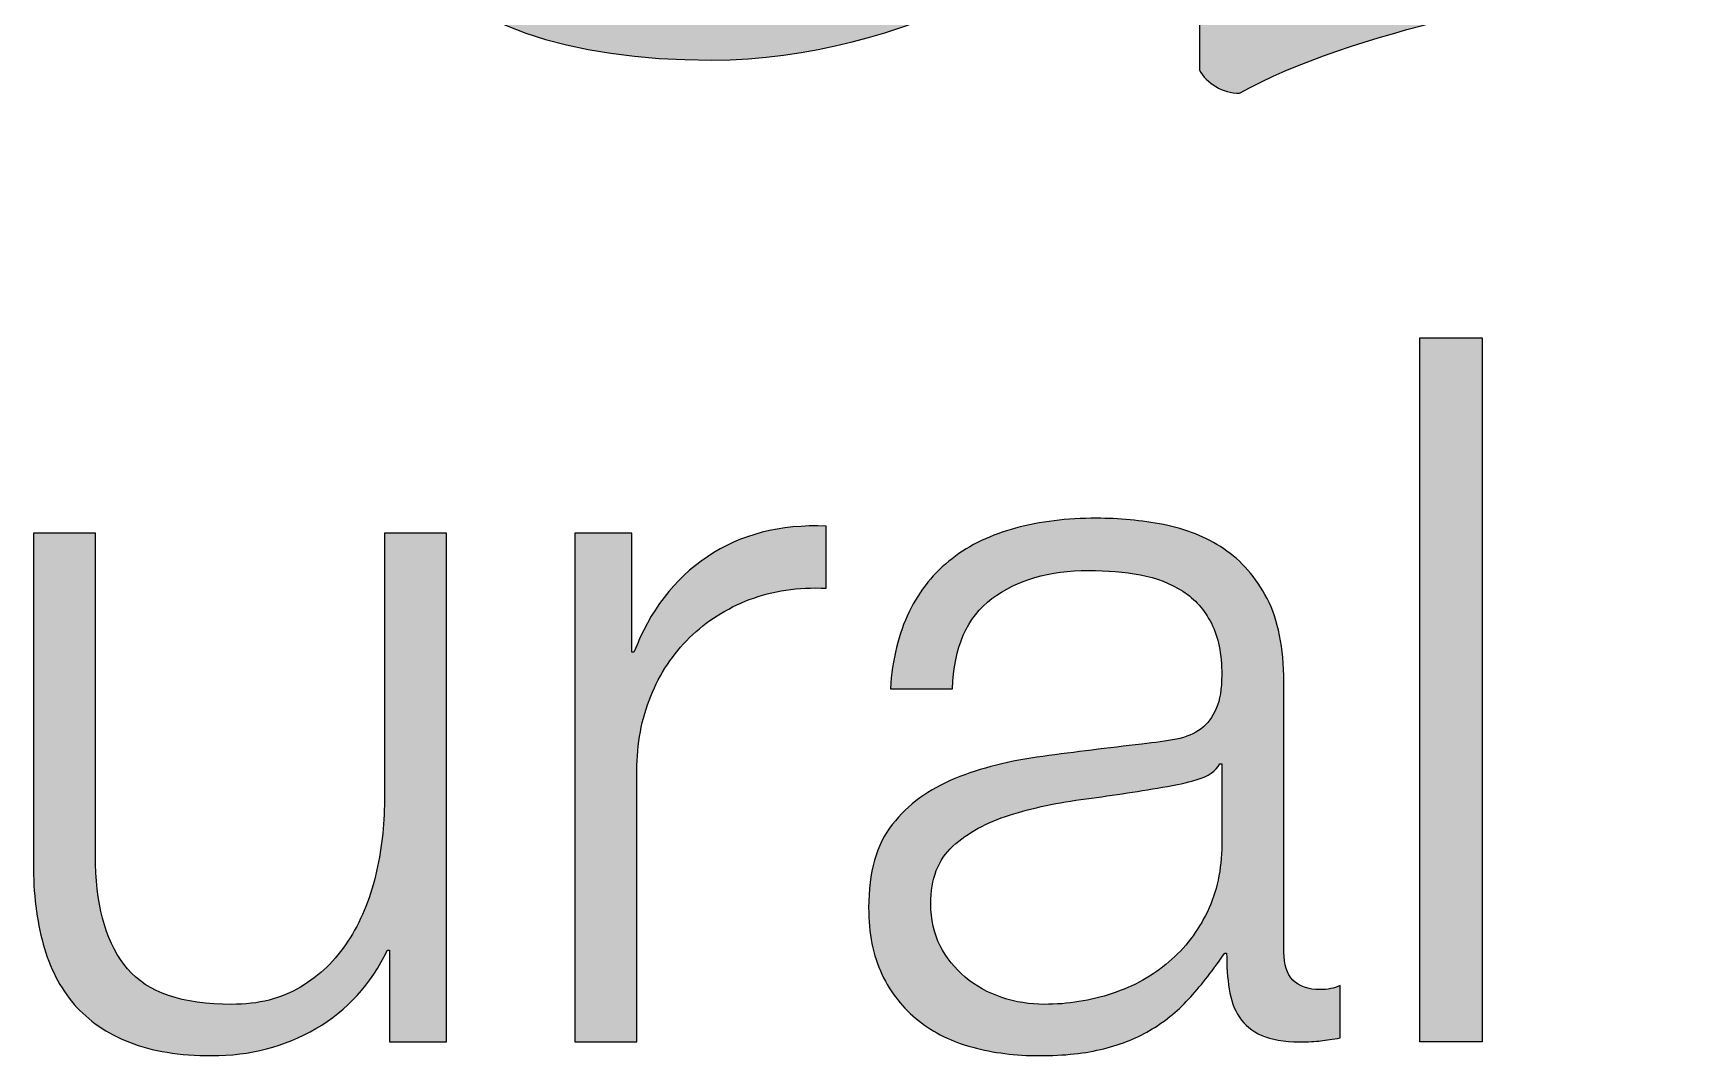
# Paper-space layout 'A3mask' of a CAD drawing. Extents: x 0 to 394, y 0 to 277.
# Drawn here: x 326.329 to 330.979, y 39.345 to 42.196 of the extents above; entities that cross this region are included whole.
import ezdxf
from ezdxf.enums import TextEntityAlignment as Align

# ---------------------------------------------------------------- set-up
doc = ezdxf.new("R2010")
doc.units = 0
doc.layers.get('0').update_dxf_attribs({"linetype": 'CONTINUOUS'})
doc.layers.get('Defpoints').update_dxf_attribs({"linetype": 'CONTINUOUS'})
doc.layers.add('JPP_Mask', color=7, linetype='CONTINUOUS')
doc.styles.add('JPP', font='arial.ttf')

# ---------------------------------------------------------------- blocks, each defined once
blk = doc.blocks.new('A3mask')
at = {"true_color": 0x0081c6}
h = blk.add_hatch(color=142, dxfattribs=at)
edge = h.paths.add_edge_path()
edge.add_spline(control_points=[(327.7867, 43.6116), (327.7867, 43.6116), (327.7867, 43.9979), (327.7867, 44.3843)], knot_values=[27.5, 27.5, 27.5, 27.5, 28, 28, 28, 28], degree=3, periodic=0)
edge.add_spline(control_points=[(327.7867, 44.3843), (327.7867, 44.7707), (327.7867, 45.1571), (327.7867, 45.1571), (327.7867, 45.6107), (327.796, 45.8049), (327.8144, 45.9623)], knot_values=[26, 26, 26, 26, 26.5, 26.5, 26.5, 27.5, 27.5, 27.5, 27.5], degree=3, periodic=0)
edge.add_spline(control_points=[(327.8144, 45.9623), (327.8052, 45.9991), (327.7774, 46.0178), (327.7219, 46.0272)], knot_values=[25, 25, 25, 25, 26, 26, 26, 26], degree=3, periodic=0)
edge.add_spline(control_points=[(327.7219, 46.0272), (327.5182, 45.9529), (327.1574, 45.8697), (326.7315, 45.8603)], knot_values=[24, 24, 24, 24, 25, 25, 25, 25], degree=3, periodic=0)
edge.add_spline(control_points=[(326.7315, 45.8603), (326.6668, 45.8327), (326.6575, 45.7029), (326.7131, 45.6568)], knot_values=[23, 23, 23, 23, 24, 24, 24, 24], degree=3, periodic=0)
edge.add_spline(control_points=[(326.7131, 45.6568), (326.7131, 45.6568), (326.8241, 45.6107), (326.8241, 45.6107), (327.1018, 45.4902), (327.1018, 45.407), (327.1018, 44.8239)], knot_values=[21, 21, 21, 21, 22, 22, 22, 23, 23, 23, 23], degree=3, periodic=0)
edge.add_spline(control_points=[(327.1018, 44.8239), (327.1018, 44.8239), (327.1018, 43.2784), (327.1018, 43.2784), (327.1018, 42.5289), (327.4073, 42.1217), (328.2215, 42.1217)], knot_values=[19, 19, 19, 19, 20, 20, 20, 21, 21, 21, 21], degree=3, periodic=0)
edge.add_spline(control_points=[(328.2215, 42.1217), (328.7678, 42.1217), (329.2208, 42.4273), (329.4987, 42.603)], knot_values=[18, 18, 18, 18, 19, 19, 19, 19], degree=3, periodic=0)
edge.add_spline(control_points=[(329.4987, 42.603), (329.5543, 42.603), (329.5818, 42.5566), (329.5818, 42.4735)], knot_values=[17, 17, 17, 17, 18, 18, 18, 18], degree=3, periodic=0)
edge.add_spline(control_points=[(329.5818, 42.4735), (329.5818, 42.4735), (329.5818, 42.0939), (329.5818, 42.0939), (329.6006, 42.0572), (329.6468, 42.029), (329.6931, 42.029)], knot_values=[15, 15, 15, 15, 16, 16, 16, 17, 17, 17, 17], degree=3, periodic=0)
edge.add_spline(control_points=[(329.6931, 42.029), (330.0076, 42.2052), (330.5444, 42.2975), (330.9053, 42.3715)], knot_values=[14, 14, 14, 14, 15, 15, 15, 15], degree=3, periodic=0)
edge.add_spline(control_points=[(330.9053, 42.3715), (330.9793, 42.4085), (330.97, 42.5936), (330.9147, 42.64)], knot_values=[13, 13, 13, 13, 14, 14, 14, 14], degree=3, periodic=0)
edge.add_spline(control_points=[(330.9147, 42.64), (330.785, 42.6123), (330.6647, 42.5936), (330.5536, 42.5936)], knot_values=[12, 12, 12, 12, 13, 13, 13, 13], degree=3, periodic=0)
edge.add_spline(control_points=[(330.5536, 42.5936), (330.2945, 42.5936), (330.2669, 42.8712), (330.2669, 43.6024)], knot_values=[11, 11, 11, 11, 12, 12, 12, 12], degree=3, periodic=0)
edge.add_spline(control_points=[(330.2669, 43.6024), (330.2669, 43.6024), (330.2669, 45.1571), (330.2669, 45.1571), (330.2669, 45.4996), (330.2761, 45.7861), (330.2945, 45.9623)], knot_values=[9, 9, 9, 9, 10, 10, 10, 11, 11, 11, 11], degree=3, periodic=0)
edge.add_spline(control_points=[(330.2945, 45.9623), (330.2852, 45.9991), (330.2574, 46.0178), (330.2111, 46.0272)], knot_values=[8, 8, 8, 8, 9, 9, 9, 9], degree=3, periodic=0)
edge.add_spline(control_points=[(330.2111, 46.0272), (330.0076, 45.9346), (329.4987, 45.8697), (329.1283, 45.8603)], knot_values=[7, 7, 7, 7, 8, 8, 8, 8], degree=3, periodic=0)
edge.add_spline(control_points=[(329.1283, 45.8603), (329.0544, 45.8236), (329.0544, 45.6938), (329.1193, 45.6568)], knot_values=[6, 6, 6, 6, 7, 7, 7, 7], degree=3, periodic=0)
edge.add_spline(control_points=[(329.1193, 45.6568), (329.1193, 45.6568), (329.2395, 45.6107), (329.2395, 45.6107), (329.5172, 45.4996), (329.5818, 45.4811), (329.5818, 44.8794)], knot_values=[4, 4, 4, 4, 5, 5, 5, 6, 6, 6, 6], degree=3, periodic=0)
edge.add_spline(control_points=[(329.5818, 44.8794), (329.5818, 44.8794), (329.5818, 43.3618), (329.5818, 43.3618), (329.5818, 43.0748), (329.5172, 42.9361), (329.3969, 42.8251)], knot_values=[2, 2, 2, 2, 3, 3, 3, 4, 4, 4, 4], degree=3, periodic=0)
edge.add_spline(control_points=[(329.3969, 42.8251), (329.1934, 42.6491), (328.8973, 42.5475), (328.6474, 42.5475)], knot_values=[1, 1, 1, 1, 2, 2, 2, 2], degree=3, periodic=0)
edge.add_spline(control_points=[(328.6474, 42.5475), (327.944, 42.5475), (327.7867, 42.9734), (327.7867, 43.6116)], knot_values=[0, 0, 0, 0, 1, 1, 1, 1], degree=3, periodic=0)
at = {"true_color": 0x004a91}
blk.add_hatch(color=154, dxfattribs=at).paths.add_polyline_path([(330.3697, 41.3471), (330.1964, 41.3471), (330.1964, 39.3832), (330.3697, 39.3832)])
h = blk.add_hatch(color=154, dxfattribs=at)
edge = h.paths.add_edge_path()
edge.add_spline(control_points=[(329.8169, 39.6334), (329.8169, 39.6334), (329.8169, 40.3871), (329.8169, 40.3871), (329.8169, 40.4824), (329.8012, 40.5599), (329.7701, 40.6196)], knot_values=[6, 6, 6, 6, 7, 7, 7, 8, 8, 8, 8], degree=3, periodic=0)
edge.add_spline(control_points=[(329.7701, 40.6196), (329.7388, 40.6791), (329.6986, 40.7254), (329.6491, 40.7584)], knot_values=[5, 5, 5, 5, 6, 6, 6, 6], degree=3, periodic=0)
edge.add_spline(control_points=[(329.6491, 40.7584), (329.5996, 40.7914), (329.5436, 40.8139), (329.4813, 40.8258), (329.419, 40.8377), (329.3566, 40.8437), (329.2943, 40.8437)], knot_values=[3, 3, 3, 3, 4, 4, 4, 5, 5, 5, 5], degree=3, periodic=0)
edge.add_spline(control_points=[(329.2943, 40.8437), (329.2117, 40.8437), (329.1365, 40.8345), (329.0687, 40.8161)], knot_values=[2, 2, 2, 2, 3, 3, 3, 3], degree=3, periodic=0)
edge.add_spline(control_points=[(329.0687, 40.8161), (329.0008, 40.7979), (328.9417, 40.7695), (328.8914, 40.7309)], knot_values=[1, 1, 1, 1, 2, 2, 2, 2], degree=3, periodic=0)
edge.add_spline(control_points=[(328.8914, 40.7309), (328.8409, 40.6924), (328.801, 40.643), (328.7717, 40.5825)], knot_values=[0, 0, 0, 0, 1, 1, 1, 1], degree=3, periodic=0)
edge.add_spline(control_points=[(328.7717, 40.5825), (328.7423, 40.5218), (328.7249, 40.4504), (328.7194, 40.3679)], knot_values=[41, 41, 41, 41, 42, 42, 42, 42], degree=3, periodic=0)
edge.add_spline(control_points=[(328.7194, 40.3679), (328.7194, 40.3679), (328.8927, 40.3679), (328.8927, 40.3679), (328.8964, 40.4834), (328.933, 40.5673), (329.0027, 40.6196)], knot_values=[39, 39, 39, 39, 40, 40, 40, 41, 41, 41, 41], degree=3, periodic=0)
edge.add_spline(control_points=[(329.0027, 40.6196), (329.0724, 40.6717), (329.1623, 40.698), (329.2722, 40.698)], knot_values=[38, 38, 38, 38, 39, 39, 39, 39], degree=3, periodic=0)
edge.add_spline(control_points=[(329.2722, 40.698), (329.3235, 40.698), (329.3717, 40.6938), (329.4166, 40.6856)], knot_values=[37, 37, 37, 37, 38, 38, 38, 38], degree=3, periodic=0)
edge.add_spline(control_points=[(329.4166, 40.6856), (329.4616, 40.6772), (329.501, 40.6622), (329.535, 40.6401), (329.5689, 40.6181), (329.5955, 40.5883), (329.6147, 40.5507), (329.6339, 40.5131), (329.6436, 40.465), (329.6436, 40.4063)], knot_values=[34, 34, 34, 34, 35, 35, 35, 36, 36, 36, 37, 37, 37, 37], degree=3, periodic=0)
edge.add_spline(control_points=[(329.6436, 40.4063), (329.6436, 40.3679), (329.6386, 40.3366), (329.6284, 40.3129)], knot_values=[33, 33, 33, 33, 34, 34, 34, 34], degree=3, periodic=0)
edge.add_spline(control_points=[(329.6284, 40.3129), (329.6183, 40.289), (329.6041, 40.2703), (329.5858, 40.2564)], knot_values=[32, 32, 32, 32, 33, 33, 33, 33], degree=3, periodic=0)
edge.add_spline(control_points=[(329.5858, 40.2564), (329.5675, 40.2427), (329.5445, 40.233), (329.5171, 40.2275)], knot_values=[31, 31, 31, 31, 32, 32, 32, 32], degree=3, periodic=0)
edge.add_spline(control_points=[(329.5171, 40.2275), (329.4895, 40.2222), (329.4574, 40.2175), (329.4208, 40.2138)], knot_values=[30, 30, 30, 30, 31, 31, 31, 31], degree=3, periodic=0)
edge.add_spline(control_points=[(329.4208, 40.2138), (329.3272, 40.2028), (329.2351, 40.1914), (329.1444, 40.1794)], knot_values=[29, 29, 29, 29, 30, 30, 30, 30], degree=3, periodic=0)
edge.add_spline(control_points=[(329.1444, 40.1794), (329.0536, 40.1675), (328.9719, 40.1468), (328.8996, 40.1175)], knot_values=[28, 28, 28, 28, 29, 29, 29, 29], degree=3, periodic=0)
edge.add_spline(control_points=[(328.8996, 40.1175), (328.827, 40.0881), (328.7689, 40.0455), (328.7249, 39.9897)], knot_values=[27, 27, 27, 27, 28, 28, 28, 28], degree=3, periodic=0)
edge.add_spline(control_points=[(328.7249, 39.9897), (328.681, 39.9337), (328.6589, 39.8563), (328.6589, 39.7572)], knot_values=[26, 26, 26, 26, 27, 27, 27, 27], degree=3, periodic=0)
edge.add_spline(control_points=[(328.6589, 39.7572), (328.6589, 39.6857), (328.6713, 39.6239), (328.696, 39.5716), (328.7207, 39.5192), (328.7547, 39.4763), (328.7978, 39.4424)], knot_values=[24, 24, 24, 24, 25, 25, 25, 26, 26, 26, 26], degree=3, periodic=0)
edge.add_spline(control_points=[(328.7978, 39.4424), (328.8409, 39.4083), (328.8914, 39.3835), (328.949, 39.368)], knot_values=[23, 23, 23, 23, 24, 24, 24, 24], degree=3, periodic=0)
edge.add_spline(control_points=[(328.949, 39.368), (329.0068, 39.3525), (329.0687, 39.3446), (329.1347, 39.3446)], knot_values=[22, 22, 22, 22, 23, 23, 23, 23], degree=3, periodic=0)
edge.add_spline(control_points=[(329.1347, 39.3446), (329.2044, 39.3446), (329.2644, 39.3511), (329.3149, 39.364)], knot_values=[21, 21, 21, 21, 22, 22, 22, 22], degree=3, periodic=0)
edge.add_spline(control_points=[(329.3149, 39.364), (329.3653, 39.3767), (329.4103, 39.3951), (329.4497, 39.419)], knot_values=[20, 20, 20, 20, 21, 21, 21, 21], degree=3, periodic=0)
edge.add_spline(control_points=[(329.4497, 39.419), (329.489, 39.4427), (329.5248, 39.4726), (329.557, 39.5084)], knot_values=[19, 19, 19, 19, 20, 20, 20, 20], degree=3, periodic=0)
edge.add_spline(control_points=[(329.557, 39.5084), (329.5889, 39.5441), (329.6207, 39.5849), (329.6518, 39.6307)], knot_values=[18, 18, 18, 18, 19, 19, 19, 19], degree=3, periodic=0)
edge.add_spline(control_points=[(329.6518, 39.6307), (329.6518, 39.6307), (329.6573, 39.6307), (329.6573, 39.6307)], knot_values=[17.00001, 17.00001, 17.00001, 17.00001, 18, 18, 18, 18], degree=3, periodic=0)
edge.add_spline(control_points=[(329.6573, 39.6307), (329.6573, 39.5939), (329.6596, 39.5605), (329.6641, 39.5303)], knot_values=[16, 16, 16, 16, 17, 17, 17, 17], degree=3, periodic=0)
edge.add_spline(control_points=[(329.6641, 39.5303), (329.6688, 39.5), (329.6783, 39.474), (329.6931, 39.4519)], knot_values=[15, 15, 15, 15, 16, 16, 16, 16], degree=3, periodic=0)
edge.add_spline(control_points=[(329.6931, 39.4519), (329.7078, 39.43), (329.7283, 39.413), (329.7551, 39.4011)], knot_values=[14, 14, 14, 14, 15, 15, 15, 15], degree=3, periodic=0)
edge.add_spline(control_points=[(329.7551, 39.4011), (329.7815, 39.3891), (329.8169, 39.3832), (329.8608, 39.3832)], knot_values=[13, 13, 13, 13, 14, 14, 14, 14], degree=3, periodic=0)
edge.add_spline(control_points=[(329.8608, 39.3832), (329.8847, 39.3832), (329.9045, 39.384), (329.92, 39.3859), (329.9355, 39.3877), (329.9534, 39.3904), (329.9736, 39.3942)], knot_values=[11, 11, 11, 11, 12, 12, 12, 13, 13, 13, 13], degree=3, periodic=0)
edge.add_spline(control_points=[(329.9736, 39.3942), (329.9736, 39.3942), (329.9736, 39.54), (329.9736, 39.54), (329.9571, 39.5326), (329.9387, 39.5289), (329.9187, 39.5289)], knot_values=[9, 9, 9, 9, 10, 10, 10, 11, 11, 11, 11], degree=3, periodic=0)
edge.add_spline(control_points=[(329.9187, 39.5289), (329.8508, 39.5289), (329.8169, 39.5637), (329.8169, 39.6334)], knot_values=[8, 8, 8, 8, 9, 9, 9, 9], degree=3, periodic=0)
edge = h.paths.add_edge_path(flags=16)
edge.add_spline(control_points=[(329.6381, 40.1588), (329.6381, 40.1588), (329.6436, 40.1588), (329.6436, 40.1588), (329.6436, 40.1588), (329.6436, 39.9332), (329.6436, 39.9332), (329.6436, 39.8635), (329.6302, 39.8012), (329.6036, 39.7462), (329.5771, 39.6912), (329.5413, 39.6444), (329.4963, 39.606)], knot_values=[12, 12, 12, 12, 12.99998, 12.99998, 12.99998, 13.99998, 13.99998, 13.99998, 14.99998, 14.99998, 14.99998, 15.99998, 15.99998, 15.99998, 15.99998], degree=3, periodic=0)
edge.add_spline(control_points=[(329.4963, 39.606), (329.4514, 39.5674), (329.3987, 39.5381), (329.3383, 39.5179), (329.2778, 39.4977), (329.2144, 39.4877), (329.1484, 39.4877)], knot_values=[10, 10, 10, 10, 11, 11, 11, 12, 12, 12, 12], degree=3, periodic=0)
edge.add_spline(control_points=[(329.1484, 39.4877), (329.1081, 39.4877), (329.0687, 39.494), (329.0302, 39.5069)], knot_values=[9, 9, 9, 9, 10, 10, 10, 10], degree=3, periodic=0)
edge.add_spline(control_points=[(329.0302, 39.5069), (328.9916, 39.5197), (328.9577, 39.5386), (328.9285, 39.5634)], knot_values=[8, 8, 8, 8, 9, 9, 9, 9], degree=3, periodic=0)
edge.add_spline(control_points=[(328.9285, 39.5634), (328.8991, 39.5881), (328.8757, 39.6173), (328.8583, 39.6513), (328.8409, 39.6852), (328.8322, 39.7243), (328.8322, 39.7683)], knot_values=[6, 6, 6, 6, 7, 7, 7, 8, 8, 8, 8], degree=3, periodic=0)
edge.add_spline(control_points=[(328.8322, 39.7683), (328.8322, 39.8379), (328.8528, 39.8916), (328.894, 39.9292)], knot_values=[5, 5, 5, 5, 6, 6, 6, 6], degree=3, periodic=0)
edge.add_spline(control_points=[(328.894, 39.9292), (328.9353, 39.9666), (328.988, 39.9955), (329.0521, 40.0158), (329.1163, 40.036), (329.1873, 40.051), (329.2654, 40.0612)], knot_values=[3, 3, 3, 3, 4, 4, 4, 5, 5, 5, 5], degree=3, periodic=0)
edge.add_spline(control_points=[(329.2654, 40.0612), (329.3433, 40.0712), (329.419, 40.0828), (329.4923, 40.0955)], knot_values=[2, 2, 2, 2, 3, 3, 3, 3], degree=3, periodic=0)
edge.add_spline(control_points=[(329.4923, 40.0955), (329.5161, 40.0992), (329.5436, 40.1057), (329.5747, 40.1149)], knot_values=[1, 1, 1, 1, 2, 2, 2, 2], degree=3, periodic=0)
edge.add_spline(control_points=[(329.5747, 40.1149), (329.606, 40.1239), (329.627, 40.1386), (329.6381, 40.1588)], knot_values=[0, 0, 0, 0, 1, 1, 1, 1], degree=3, periodic=0)
h = blk.add_hatch(color=154, dxfattribs=at)
edge = h.paths.add_edge_path()
edge.add_spline(control_points=[(326.5026, 39.8782), (326.5026, 39.8782), (326.5026, 40.8024), (326.5026, 40.8024), (326.5026, 40.8024), (326.4592, 40.8024), (326.4159, 40.8024)], knot_values=[9.5, 9.5, 9.5, 9.5, 10.5, 10.5, 10.5, 11, 11, 11, 11], degree=3, periodic=0)
edge.add_spline(control_points=[(326.4159, 40.8024), (326.3726, 40.8024), (326.3293, 40.8024), (326.3293, 40.8024), (326.3293, 40.8024), (326.3293, 40.5721), (326.3293, 40.3417)], knot_values=[8.5, 8.5, 8.5, 8.5, 9, 9, 9, 9.5, 9.5, 9.5, 9.5], degree=3, periodic=0)
edge.add_spline(control_points=[(326.3293, 40.3417), (326.3293, 40.1114), (326.3293, 39.8811), (326.3293, 39.8811), (326.3293, 39.7967), (326.3384, 39.7215), (326.3568, 39.6554), (326.3751, 39.5894), (326.404, 39.5334), (326.4434, 39.4877)], knot_values=[6, 6, 6, 6, 6.5, 6.5, 6.5, 7.5, 7.5, 7.5, 8.5, 8.5, 8.5, 8.5], degree=3, periodic=0)
edge.add_spline(control_points=[(326.4434, 39.4877), (326.4828, 39.4419), (326.5342, 39.4066), (326.5975, 39.3819)], knot_values=[5, 5, 5, 5, 6, 6, 6, 6], degree=3, periodic=0)
edge.add_spline(control_points=[(326.5975, 39.3819), (326.6607, 39.357), (326.7373, 39.3446), (326.8271, 39.3446)], knot_values=[4, 4, 4, 4, 5, 5, 5, 5], degree=3, periodic=0)
edge.add_spline(control_points=[(326.8271, 39.3446), (326.9335, 39.3446), (327.0302, 39.3698), (327.1173, 39.4203)], knot_values=[3, 3, 3, 3, 4, 4, 4, 4], degree=3, periodic=0)
edge.add_spline(control_points=[(327.1173, 39.4203), (327.2044, 39.4708), (327.2709, 39.5436), (327.3167, 39.6389)], knot_values=[2, 2, 2, 2, 3, 3, 3, 3], degree=3, periodic=0)
edge.add_spline(control_points=[(327.3167, 39.6389), (327.3167, 39.6389), (327.3222, 39.6389), (327.3222, 39.6389)], knot_values=[1.00001, 1.00001, 1.00001, 1.00001, 2, 2, 2, 2], degree=3, periodic=0)
edge.add_spline(control_points=[(327.3222, 39.6389), (327.3222, 39.6389), (327.3222, 39.575), (327.3222, 39.5111)], knot_values=[0.5, 0.5, 0.5, 0.5, 1, 1, 1, 1], degree=3, periodic=0)
edge.add_spline(control_points=[(327.3222, 39.5111), (327.3222, 39.4471), (327.3222, 39.3832), (327.3222, 39.3832), (327.3222, 39.3832), (327.3322, 39.3832), (327.3472, 39.3832)], knot_values=[20.749965, 20.749965, 20.749965, 20.749965, 21.249965, 21.249965, 21.249965, 21.5, 21.5, 21.5, 21.5], degree=3, periodic=0)
edge.add_spline(control_points=[(327.3472, 39.3832), (327.3621, 39.3832), (327.382, 39.3832), (327.402, 39.3832)], knot_values=[20.49997, 20.49997, 20.49997, 20.49997, 20.749965, 20.749965, 20.749965, 20.749965], degree=3, periodic=0)
edge.add_spline(control_points=[(327.402, 39.3832), (327.412, 39.3832), (327.4219, 39.3832), (327.4313, 39.3832)], knot_values=[20.374972, 20.374972, 20.374972, 20.374972, 20.49997, 20.49997, 20.49997, 20.49997], degree=3, periodic=0)
edge.add_spline(control_points=[(327.4313, 39.3832), (327.4406, 39.3832), (327.4493, 39.3832), (327.4568, 39.3832)], knot_values=[20.249975, 20.249975, 20.249975, 20.249975, 20.374972, 20.374972, 20.374972, 20.374972], degree=3, periodic=0)
edge.add_spline(control_points=[(327.4568, 39.3832), (327.4606, 39.3832), (327.464, 39.3832), (327.467, 39.3832)], knot_values=[20.187476, 20.187476, 20.187476, 20.187476, 20.249975, 20.249975, 20.249975, 20.249975], degree=3, periodic=0)
edge.add_spline(control_points=[(327.467, 39.3832), (327.4701, 39.3832), (327.4727, 39.3832), (327.4749, 39.3832)], knot_values=[20.124977, 20.124977, 20.124977, 20.124977, 20.187476, 20.187476, 20.187476, 20.187476], degree=3, periodic=0)
edge.add_spline(control_points=[(327.4778, 39.3832), (327.4786, 39.3832), (327.4794, 39.3832), (327.4799, 39.3832)], knot_values=[20.062479, 20.062479, 20.062479, 20.062479, 20.093728, 20.093728, 20.093728, 20.093728], degree=3, periodic=0)
edge.add_spline(control_points=[(327.4817, 39.3832), (327.4817, 39.3832), (327.4817, 39.3832), (327.4817, 39.3832), (327.4817, 39.3832), (327.4817, 39.3832), (327.4817, 39.3832)], knot_values=[19.99998, 19.99998, 19.99998, 19.99998, 20.001425, 20.001425, 20.001425, 20.001445, 20.001445, 20.001445, 20.001445], degree=3, periodic=0)
edge.add_spline(control_points=[(327.4817, 39.3832), (327.4817, 39.3832), (327.4817, 39.738), (327.4817, 40.0928)], knot_values=[19.49999, 19.49999, 19.49999, 19.49999, 19.99998, 19.99998, 19.99998, 19.99998], degree=3, periodic=0)
edge.add_spline(control_points=[(327.4817, 40.0928), (327.4817, 40.4476), (327.4817, 40.8024), (327.4817, 40.8024), (327.4817, 40.8024), (327.4817, 40.8024), (327.4817, 40.8024)], knot_values=[18.999023, 18.999023, 18.999023, 18.999023, 19.499013, 19.499013, 19.499013, 19.49999, 19.49999, 19.49999, 19.49999], degree=3, periodic=0)
edge.add_spline(control_points=[(327.4798, 40.8024), (327.4792, 40.8024), (327.4784, 40.8024), (327.4775, 40.8024)], knot_values=[18.906252, 18.906252, 18.906252, 18.906252, 18.937501, 18.937501, 18.937501, 18.937501], degree=3, periodic=0)
edge.add_spline(control_points=[(327.4743, 40.8024), (327.4719, 40.8024), (327.469, 40.8024), (327.4657, 40.8024)], knot_values=[18.812504, 18.812504, 18.812504, 18.812504, 18.875002, 18.875002, 18.875002, 18.875002], degree=3, periodic=0)
edge.add_spline(control_points=[(327.4657, 40.8024), (327.4624, 40.8024), (327.4587, 40.8024), (327.4547, 40.8024)], knot_values=[18.750005, 18.750005, 18.750005, 18.750005, 18.812504, 18.812504, 18.812504, 18.812504], degree=3, periodic=0)
edge.add_spline(control_points=[(327.4547, 40.8024), (327.4465, 40.8024), (327.4371, 40.8024), (327.4269, 40.8024)], knot_values=[18.625007, 18.625007, 18.625007, 18.625007, 18.750005, 18.750005, 18.750005, 18.750005], degree=3, periodic=0)
edge.add_spline(control_points=[(327.4269, 40.8024), (327.4168, 40.8024), (327.4059, 40.8024), (327.3951, 40.8024)], knot_values=[18.50001, 18.50001, 18.50001, 18.50001, 18.625007, 18.625007, 18.625007, 18.625007], degree=3, periodic=0)
edge.add_spline(control_points=[(327.3951, 40.8024), (327.3735, 40.8024), (327.3518, 40.8024), (327.3355, 40.8024)], knot_values=[18.250015, 18.250015, 18.250015, 18.250015, 18.50001, 18.50001, 18.50001, 18.50001], degree=3, periodic=0)
edge.add_spline(control_points=[(327.3355, 40.8024), (327.3193, 40.8024), (327.3085, 40.8024), (327.3085, 40.8024), (327.3085, 40.8024), (327.3085, 40.8024), (327.3085, 40.8024)], knot_values=[17.999532, 17.999532, 17.999532, 17.999532, 18.249547, 18.249547, 18.249547, 18.250015, 18.250015, 18.250015, 18.250015], degree=3, periodic=0)
edge.add_spline(control_points=[(327.3085, 40.8003), (327.3085, 40.7996), (327.3085, 40.7987), (327.3085, 40.7976)], knot_values=[17.953146, 17.953146, 17.953146, 17.953146, 17.968771, 17.968771, 17.968771, 17.968771], degree=3, periodic=0)
edge.add_spline(control_points=[(327.3085, 40.7976), (327.3085, 40.7966), (327.3085, 40.7954), (327.3085, 40.794)], knot_values=[17.937521, 17.937521, 17.937521, 17.937521, 17.953146, 17.953146, 17.953146, 17.953146], degree=3, periodic=0)
edge.add_spline(control_points=[(327.3085, 40.794), (327.3085, 40.7913), (327.3085, 40.7879), (327.3085, 40.784)], knot_values=[17.906272, 17.906272, 17.906272, 17.906272, 17.937521, 17.937521, 17.937521, 17.937521], degree=3, periodic=0)
edge.add_spline(control_points=[(327.3085, 40.784), (327.3085, 40.78), (327.3085, 40.7755), (327.3085, 40.7704)], knot_values=[17.875022, 17.875022, 17.875022, 17.875022, 17.906272, 17.906272, 17.906272, 17.906272], degree=3, periodic=0)
edge.add_spline(control_points=[(327.3085, 40.7704), (327.3085, 40.7602), (327.3085, 40.7478), (327.3085, 40.7336)], knot_values=[17.812524, 17.812524, 17.812524, 17.812524, 17.875022, 17.875022, 17.875022, 17.875022], degree=3, periodic=0)
edge.add_spline(control_points=[(327.3085, 40.7336), (327.3085, 40.7194), (327.3085, 40.7034), (327.3085, 40.686)], knot_values=[17.750025, 17.750025, 17.750025, 17.750025, 17.812524, 17.812524, 17.812524, 17.812524], degree=3, periodic=0)
edge.add_spline(control_points=[(327.3085, 40.686), (327.3085, 40.651), (327.3085, 40.6103), (327.3085, 40.5666)], knot_values=[17.625028, 17.625028, 17.625028, 17.625028, 17.750025, 17.750025, 17.750025, 17.750025], degree=3, periodic=0)
edge.add_spline(control_points=[(327.3085, 40.5666), (327.3085, 40.5229), (327.3085, 40.4763), (327.3085, 40.4298)], knot_values=[17.50003, 17.50003, 17.50003, 17.50003, 17.625028, 17.625028, 17.625028, 17.625028], degree=3, periodic=0)
edge.add_spline(control_points=[(327.3085, 40.4298), (327.3085, 40.3366), (327.3085, 40.2434), (327.3085, 40.1735)], knot_values=[17.250035, 17.250035, 17.250035, 17.250035, 17.50003, 17.50003, 17.50003, 17.50003], degree=3, periodic=0)
edge.add_spline(control_points=[(327.3085, 40.1735), (327.3085, 40.1036), (327.3085, 40.057), (327.3085, 40.057), (327.3085, 39.9855), (327.3002, 39.9153), (327.2837, 39.8466), (327.2672, 39.7779), (327.2415, 39.7169), (327.2067, 39.6636)], knot_values=[15, 15, 15, 15, 15.250035, 15.250035, 15.250035, 16.250035, 16.250035, 16.250035, 17.250035, 17.250035, 17.250035, 17.250035], degree=3, periodic=0)
edge.add_spline(control_points=[(327.2067, 39.6636), (327.1719, 39.6105), (327.1278, 39.5679), (327.0747, 39.5358)], knot_values=[14, 14, 14, 14, 15, 15, 15, 15], degree=3, periodic=0)
edge.add_spline(control_points=[(327.0747, 39.5358), (327.0214, 39.5037), (326.9573, 39.4877), (326.8821, 39.4877)], knot_values=[13, 13, 13, 13, 14, 14, 14, 14], degree=3, periodic=0)
edge.add_spline(control_points=[(326.8821, 39.4877), (326.7446, 39.4877), (326.6478, 39.5207), (326.5919, 39.5868)], knot_values=[12, 12, 12, 12, 13, 13, 13, 13], degree=3, periodic=0)
edge.add_spline(control_points=[(326.5919, 39.5868), (326.536, 39.6528), (326.5062, 39.7499), (326.5026, 39.8782)], knot_values=[11, 11, 11, 11, 12, 12, 12, 12], degree=3, periodic=0)
h = blk.add_hatch(color=154, dxfattribs=at)
edge = h.paths.add_edge_path()
edge.add_spline(control_points=[(328.0511, 40.3472), (328.0767, 40.4105), (328.113, 40.465), (328.1597, 40.5109)], knot_values=[7, 7, 7, 7, 8, 8, 8, 8], degree=3, periodic=0)
edge.add_spline(control_points=[(328.1597, 40.5109), (328.2065, 40.5567), (328.2619, 40.592), (328.3261, 40.6167), (328.3903, 40.6415), (328.4619, 40.652), (328.5407, 40.6485)], knot_values=[5, 5, 5, 5, 6, 6, 6, 7, 7, 7, 7], degree=3, periodic=0)
edge.add_spline(control_points=[(328.5407, 40.6485), (328.5407, 40.6485), (328.5407, 40.8216), (328.5407, 40.8216), (328.4123, 40.8271), (328.3018, 40.7987), (328.2092, 40.7364), (328.1166, 40.6741), (328.0483, 40.5851), (328.0043, 40.4697)], knot_values=[2, 2, 2, 2, 3, 3, 3, 4, 4, 4, 5, 5, 5, 5], degree=3, periodic=0)
edge.add_spline(control_points=[(328.0043, 40.4697), (328.0043, 40.4697), (327.9988, 40.4697), (327.9988, 40.4697)], knot_values=[1.00001, 1.00001, 1.00001, 1.00001, 2, 2, 2, 2], degree=3, periodic=0)
edge.add_spline(control_points=[(327.9988, 40.4697), (327.9988, 40.4697), (327.9988, 40.5528), (327.9988, 40.636)], knot_values=[0.5, 0.5, 0.5, 0.5, 1, 1, 1, 1], degree=3, periodic=0)
edge.add_spline(control_points=[(327.9988, 40.636), (327.9988, 40.7192), (327.9988, 40.8024), (327.9988, 40.8024), (327.9988, 40.8024), (327.9888, 40.8024), (327.9739, 40.8024)], knot_values=[12.749965, 12.749965, 12.749965, 12.749965, 13.249965, 13.249965, 13.249965, 13.5, 13.5, 13.5, 13.5], degree=3, periodic=0)
edge.add_spline(control_points=[(327.9739, 40.8024), (327.9589, 40.8024), (327.939, 40.8024), (327.919, 40.8024)], knot_values=[12.49997, 12.49997, 12.49997, 12.49997, 12.749965, 12.749965, 12.749965, 12.749965], degree=3, periodic=0)
edge.add_spline(control_points=[(327.919, 40.8024), (327.9091, 40.8024), (327.8991, 40.8024), (327.8898, 40.8024)], knot_values=[12.374973, 12.374973, 12.374973, 12.374973, 12.49997, 12.49997, 12.49997, 12.49997], degree=3, periodic=0)
edge.add_spline(control_points=[(327.8898, 40.8024), (327.8804, 40.8024), (327.8717, 40.8024), (327.8642, 40.8024)], knot_values=[12.249975, 12.249975, 12.249975, 12.249975, 12.374973, 12.374973, 12.374973, 12.374973], degree=3, periodic=0)
edge.add_spline(control_points=[(327.8642, 40.8024), (327.8605, 40.8024), (327.857, 40.8024), (327.854, 40.8024)], knot_values=[12.187476, 12.187476, 12.187476, 12.187476, 12.249975, 12.249975, 12.249975, 12.249975], degree=3, periodic=0)
edge.add_spline(control_points=[(327.854, 40.8024), (327.851, 40.8024), (327.8483, 40.8024), (327.8461, 40.8024)], knot_values=[12.124977, 12.124977, 12.124977, 12.124977, 12.187476, 12.187476, 12.187476, 12.187476], degree=3, periodic=0)
edge.add_spline(control_points=[(327.8432, 40.8024), (327.8424, 40.8024), (327.8417, 40.8024), (327.8411, 40.8024)], knot_values=[12.062479, 12.062479, 12.062479, 12.062479, 12.093728, 12.093728, 12.093728, 12.093728], degree=3, periodic=0)
edge.add_spline(control_points=[(327.8393, 40.8024), (327.8393, 40.8024), (327.8393, 40.8024), (327.8393, 40.8024), (327.8393, 40.8024), (327.8393, 40.8024), (327.8393, 40.8024)], knot_values=[11.99998, 11.99998, 11.99998, 11.99998, 12.001425, 12.001425, 12.001425, 12.001445, 12.001445, 12.001445, 12.001445], degree=3, periodic=0)
edge.add_spline(control_points=[(327.8393, 40.8024), (327.8393, 40.8024), (327.8393, 40.4476), (327.8393, 40.0928)], knot_values=[11.49999, 11.49999, 11.49999, 11.49999, 11.99998, 11.99998, 11.99998, 11.99998], degree=3, periodic=0)
edge.add_spline(control_points=[(327.8393, 40.0928), (327.8393, 39.738), (327.8393, 39.3832), (327.8393, 39.3832), (327.8393, 39.3832), (327.8393, 39.3832), (327.8393, 39.3832)], knot_values=[10.999023, 10.999023, 10.999023, 10.999023, 11.499013, 11.499013, 11.499013, 11.49999, 11.49999, 11.49999, 11.49999], degree=3, periodic=0)
edge.add_spline(control_points=[(327.8412, 39.3832), (327.8419, 39.3832), (327.8427, 39.3832), (327.8436, 39.3832)], knot_values=[10.906252, 10.906252, 10.906252, 10.906252, 10.937501, 10.937501, 10.937501, 10.937501], degree=3, periodic=0)
edge.add_spline(control_points=[(327.8467, 39.3832), (327.8491, 39.3832), (327.852, 39.3832), (327.8553, 39.3832)], knot_values=[10.812504, 10.812504, 10.812504, 10.812504, 10.875002, 10.875002, 10.875002, 10.875002], degree=3, periodic=0)
edge.add_spline(control_points=[(327.8553, 39.3832), (327.8586, 39.3832), (327.8623, 39.3832), (327.8664, 39.3832)], knot_values=[10.750005, 10.750005, 10.750005, 10.750005, 10.812504, 10.812504, 10.812504, 10.812504], degree=3, periodic=0)
edge.add_spline(control_points=[(327.8664, 39.3832), (327.8745, 39.3832), (327.884, 39.3832), (327.8941, 39.3832)], knot_values=[10.625008, 10.625008, 10.625008, 10.625008, 10.750005, 10.750005, 10.750005, 10.750005], degree=3, periodic=0)
edge.add_spline(control_points=[(327.8941, 39.3832), (327.9043, 39.3832), (327.9151, 39.3832), (327.9259, 39.3832)], knot_values=[10.50001, 10.50001, 10.50001, 10.50001, 10.625008, 10.625008, 10.625008, 10.625008], degree=3, periodic=0)
edge.add_spline(control_points=[(327.9259, 39.3832), (327.9476, 39.3832), (327.9692, 39.3832), (327.9855, 39.3832)], knot_values=[10.250015, 10.250015, 10.250015, 10.250015, 10.50001, 10.50001, 10.50001, 10.50001], degree=3, periodic=0)
edge.add_spline(control_points=[(327.9855, 39.3832), (328.0017, 39.3832), (328.0126, 39.3832), (328.0126, 39.3832), (328.0126, 39.3832), (328.0126, 39.3832), (328.0126, 39.3832)], knot_values=[9.999532, 9.999532, 9.999532, 9.999532, 10.249547, 10.249547, 10.249547, 10.250015, 10.250015, 10.250015, 10.250015], degree=3, periodic=0)
edge.add_spline(control_points=[(328.0126, 39.3854), (328.0126, 39.3861), (328.0126, 39.387), (328.0126, 39.388)], knot_values=[9.953146, 9.953146, 9.953146, 9.953146, 9.968771, 9.968771, 9.968771, 9.968771], degree=3, periodic=0)
edge.add_spline(control_points=[(328.0126, 39.388), (328.0126, 39.3891), (328.0126, 39.3903), (328.0126, 39.3917)], knot_values=[9.937521, 9.937521, 9.937521, 9.937521, 9.953146, 9.953146, 9.953146, 9.953146], degree=3, periodic=0)
edge.add_spline(control_points=[(328.0126, 39.3917), (328.0126, 39.3945), (328.0126, 39.3979), (328.0126, 39.4019)], knot_values=[9.906272, 9.906272, 9.906272, 9.906272, 9.937521, 9.937521, 9.937521, 9.937521], degree=3, periodic=0)
edge.add_spline(control_points=[(328.0126, 39.4019), (328.0126, 39.4059), (328.0126, 39.4105), (328.0126, 39.4157)], knot_values=[9.875022, 9.875022, 9.875022, 9.875022, 9.906272, 9.906272, 9.906272, 9.906272], degree=3, periodic=0)
edge.add_spline(control_points=[(328.0126, 39.4157), (328.0126, 39.426), (328.0126, 39.4386), (328.0126, 39.453)], knot_values=[9.812524, 9.812524, 9.812524, 9.812524, 9.875022, 9.875022, 9.875022, 9.875022], degree=3, periodic=0)
edge.add_spline(control_points=[(328.0126, 39.453), (328.0126, 39.4674), (328.0126, 39.4836), (328.0126, 39.5014)], knot_values=[9.750025, 9.750025, 9.750025, 9.750025, 9.812524, 9.812524, 9.812524, 9.812524], degree=3, periodic=0)
edge.add_spline(control_points=[(328.0126, 39.5014), (328.0126, 39.5368), (328.0126, 39.5782), (328.0126, 39.6225)], knot_values=[9.625027, 9.625027, 9.625027, 9.625027, 9.750025, 9.750025, 9.750025, 9.750025], degree=3, periodic=0)
edge.add_spline(control_points=[(328.0126, 39.6225), (328.0126, 39.6668), (328.0126, 39.7141), (328.0126, 39.7614)], knot_values=[9.50003, 9.50003, 9.50003, 9.50003, 9.625027, 9.625027, 9.625027, 9.625027], degree=3, periodic=0)
edge.add_spline(control_points=[(328.0126, 39.7614), (328.0126, 39.8559), (328.0126, 39.9505), (328.0126, 40.0214)], knot_values=[9.250035, 9.250035, 9.250035, 9.250035, 9.50003, 9.50003, 9.50003, 9.50003], degree=3, periodic=0)
edge.add_spline(control_points=[(328.0126, 40.0214), (328.0126, 40.0923), (328.0126, 40.1396), (328.0126, 40.1396), (328.0126, 40.2148), (328.0254, 40.284), (328.0511, 40.3472)], knot_values=[8, 8, 8, 8, 8.250035, 8.250035, 8.250035, 9.250035, 9.250035, 9.250035, 9.250035], degree=3, periodic=0)
at = {"layer": 'Defpoints', "color": 154, "true_color": 0x004a91}
blk.add_lwpolyline([(330.3697, 41.3471), (330.3697, 39.3832), (330.1964, 39.3832), (330.1964, 41.3471), (330.3697, 41.3471)], dxfattribs=at)
at = {"layer": 'Defpoints', "color": 142, "true_color": 0x0081c6}
blk.add_open_spline([(327.7867, 43.6116), (327.7867, 42.9734), (327.944, 42.5475), (328.6474, 42.5475), (328.8973, 42.5475), (329.1934, 42.6491), (329.3969, 42.8251), (329.5172, 42.9361), (329.5818, 43.0748), (329.5818, 43.3618), (329.5818, 43.3618), (329.5818, 44.8794), (329.5818, 44.8794), (329.5818, 45.4811), (329.5172, 45.4996), (329.2395, 45.6107), (329.2395, 45.6107), (329.1193, 45.6568), (329.1193, 45.6568), (329.0544, 45.6938), (329.0544, 45.8236), (329.1283, 45.8603), (329.4987, 45.8697), (330.0076, 45.9346), (330.2111, 46.0272), (330.2574, 46.0178), (330.2852, 45.9991), (330.2945, 45.9623), (330.2761, 45.7861), (330.2669, 45.4996), (330.2669, 45.1571), (330.2669, 45.1571), (330.2669, 43.6024), (330.2669, 43.6024), (330.2669, 42.8712), (330.2945, 42.5936), (330.5536, 42.5936), (330.6647, 42.5936), (330.785, 42.6123), (330.9147, 42.64), (330.97, 42.5936), (330.9793, 42.4085), (330.9053, 42.3715), (330.5444, 42.2975), (330.0076, 42.2052), (329.6931, 42.029), (329.6468, 42.029), (329.6006, 42.0572), (329.5818, 42.0939), (329.5818, 42.0939), (329.5818, 42.4735), (329.5818, 42.4735), (329.5818, 42.5566), (329.5543, 42.603), (329.4987, 42.603), (329.2208, 42.4273), (328.7678, 42.1217), (328.2215, 42.1217), (327.4073, 42.1217), (327.1018, 42.5289), (327.1018, 43.2784), (327.1018, 43.2784), (327.1018, 44.8239), (327.1018, 44.8239), (327.1018, 45.407), (327.1018, 45.4902), (326.8241, 45.6107), (326.8241, 45.6107), (326.7131, 45.6568), (326.7131, 45.6568), (326.6575, 45.7029), (326.6668, 45.8327), (326.7315, 45.8603), (327.1574, 45.8697), (327.5182, 45.9529), (327.7219, 46.0272), (327.7774, 46.0178), (327.8052, 45.9991), (327.8144, 45.9623), (327.796, 45.8049), (327.7867, 45.6107), (327.7867, 45.1571), (327.7867, 45.1571), (327.7867, 43.6116), (327.7867, 43.6116)], degree=3, knots=[0, 0, 0, 0, 1, 1, 1, 2, 2, 2, 3, 3, 3, 4, 4, 4, 5, 5, 5, 6, 6, 6, 7, 7, 7, 8, 8, 8, 9, 9, 9, 10, 10, 10, 11, 11, 11, 12, 12, 12, 13, 13, 13, 14, 14, 14, 15, 15, 15, 16, 16, 16, 17, 17, 17, 18, 18, 18, 19, 19, 19, 20, 20, 20, 21, 21, 21, 22, 22, 22, 23, 23, 23, 24, 24, 24, 25, 25, 25, 26, 26, 26, 27, 27, 27, 28, 28, 28, 28], dxfattribs=at)
at = {"layer": 'Defpoints', "color": 154, "true_color": 0x004a91}
for points, knots in [([(328.7717, 40.5825), (328.801, 40.643), (328.8409, 40.6924), (328.8914, 40.7309), (328.9417, 40.7695), (329.0008, 40.7979), (329.0687, 40.8161), (329.1365, 40.8345), (329.2117, 40.8437), (329.2943, 40.8437), (329.3566, 40.8437), (329.419, 40.8377), (329.4813, 40.8258), (329.5436, 40.8139), (329.5996, 40.7914), (329.6491, 40.7584), (329.6986, 40.7254), (329.7388, 40.6791), (329.7701, 40.6196), (329.8012, 40.5599), (329.8169, 40.4824), (329.8169, 40.3871), (329.8169, 40.3871), (329.8169, 39.6334), (329.8169, 39.6334), (329.8169, 39.5637), (329.8508, 39.5289), (329.9187, 39.5289), (329.9387, 39.5289), (329.9571, 39.5326), (329.9736, 39.54), (329.9736, 39.54), (329.9736, 39.3942), (329.9736, 39.3942), (329.9534, 39.3904), (329.9355, 39.3877), (329.92, 39.3859), (329.9045, 39.384), (329.8847, 39.3832), (329.8608, 39.3832), (329.8169, 39.3832), (329.7815, 39.3891), (329.7551, 39.4011), (329.7283, 39.413), (329.7078, 39.43), (329.6931, 39.4519), (329.6783, 39.474), (329.6688, 39.5), (329.6641, 39.5303), (329.6596, 39.5605), (329.6573, 39.5939), (329.6573, 39.6307), (329.6573, 39.6307), (329.6518, 39.6307), (329.6518, 39.6307), (329.6207, 39.5849), (329.5889, 39.5441), (329.557, 39.5084), (329.5248, 39.4726), (329.489, 39.4427), (329.4497, 39.419), (329.4103, 39.3951), (329.3653, 39.3767), (329.3149, 39.364), (329.2644, 39.3511), (329.2044, 39.3446), (329.1347, 39.3446), (329.0687, 39.3446), (329.0068, 39.3525), (328.949, 39.368), (328.8914, 39.3835), (328.8409, 39.4083), (328.7978, 39.4424), (328.7547, 39.4763), (328.7207, 39.5192), (328.696, 39.5716), (328.6713, 39.6239), (328.6589, 39.6857), (328.6589, 39.7572), (328.6589, 39.8563), (328.681, 39.9337), (328.7249, 39.9897), (328.7689, 40.0455), (328.827, 40.0881), (328.8996, 40.1175), (328.9719, 40.1468), (329.0536, 40.1675), (329.1444, 40.1794), (329.2351, 40.1914), (329.3272, 40.2028), (329.4208, 40.2138), (329.4574, 40.2175), (329.4895, 40.2222), (329.5171, 40.2275), (329.5445, 40.233), (329.5675, 40.2427), (329.5858, 40.2564), (329.6041, 40.2703), (329.6183, 40.289), (329.6284, 40.3129), (329.6386, 40.3366), (329.6436, 40.3679), (329.6436, 40.4063), (329.6436, 40.465), (329.6339, 40.5131), (329.6147, 40.5507), (329.5955, 40.5883), (329.5689, 40.6181), (329.535, 40.6401), (329.501, 40.6622), (329.4616, 40.6772), (329.4166, 40.6856), (329.3717, 40.6938), (329.3235, 40.698), (329.2722, 40.698), (329.1623, 40.698), (329.0724, 40.6717), (329.0027, 40.6196), (328.933, 40.5673), (328.8964, 40.4834), (328.8927, 40.3679), (328.8927, 40.3679), (328.7194, 40.3679), (328.7194, 40.3679), (328.7249, 40.4504), (328.7423, 40.5218), (328.7717, 40.5825)], [0, 0, 0, 0, 1, 1, 1, 2, 2, 2, 3, 3, 3, 4, 4, 4, 5, 5, 5, 6, 6, 6, 7, 7, 7, 8, 8, 8, 9, 9, 9, 10, 10, 10, 11, 11, 11, 12, 12, 12, 13, 13, 13, 14, 14, 14, 15, 15, 15, 16, 16, 16, 17, 17, 17, 18, 18, 18, 19, 19, 19, 20, 20, 20, 21, 21, 21, 22, 22, 22, 23, 23, 23, 24, 24, 24, 25, 25, 25, 26, 26, 26, 27, 27, 27, 28, 28, 28, 29, 29, 29, 30, 30, 30, 31, 31, 31, 32, 32, 32, 33, 33, 33, 34, 34, 34, 35, 35, 35, 36, 36, 36, 37, 37, 37, 38, 38, 38, 39, 39, 39, 40, 40, 40, 41, 41, 41, 42, 42, 42, 42]), ([(327.3222, 39.3832), (327.3222, 39.3832), (327.3222, 39.6389), (327.3222, 39.6389), (327.3222, 39.6389), (327.3167, 39.6389), (327.3167, 39.6389), (327.2709, 39.5436), (327.2044, 39.4708), (327.1173, 39.4203), (327.0302, 39.3698), (326.9335, 39.3446), (326.8271, 39.3446), (326.7373, 39.3446), (326.6607, 39.357), (326.5975, 39.3819), (326.5342, 39.4066), (326.4828, 39.4419), (326.4434, 39.4877), (326.404, 39.5334), (326.3751, 39.5894), (326.3568, 39.6554), (326.3384, 39.7215), (326.3293, 39.7967), (326.3293, 39.8811), (326.3293, 39.8811), (326.3293, 40.8024), (326.3293, 40.8024), (326.3293, 40.8024), (326.5026, 40.8024), (326.5026, 40.8024), (326.5026, 40.8024), (326.5026, 39.8782), (326.5026, 39.8782), (326.5062, 39.7499), (326.536, 39.6528), (326.5919, 39.5868), (326.6478, 39.5207), (326.7446, 39.4877), (326.8821, 39.4877), (326.9573, 39.4877), (327.0214, 39.5037), (327.0747, 39.5358), (327.1278, 39.5679), (327.1719, 39.6105), (327.2067, 39.6636), (327.2415, 39.7169), (327.2672, 39.7779), (327.2837, 39.8466), (327.3002, 39.9153), (327.3085, 39.9855), (327.3085, 40.057), (327.3085, 40.057), (327.3085, 40.8024), (327.3085, 40.8024), (327.3085, 40.8024), (327.4817, 40.8024), (327.4817, 40.8024), (327.4817, 40.8024), (327.4817, 39.3832), (327.4817, 39.3832), (327.4817, 39.3832), (327.3222, 39.3832), (327.3222, 39.3832)], [0, 0, 0, 0, 1, 1, 1, 2, 2, 2, 3, 3, 3, 4, 4, 4, 5, 5, 5, 6, 6, 6, 7, 7, 7, 8, 8, 8, 9, 9, 9, 10, 10, 10, 11, 11, 11, 12, 12, 12, 13, 13, 13, 14, 14, 14, 15, 15, 15, 16, 16, 16, 17, 17, 17, 18, 18, 18, 19, 19, 19, 20, 20, 20, 21, 21, 21, 21]), ([(327.9988, 40.8024), (327.9988, 40.8024), (327.9988, 40.4697), (327.9988, 40.4697), (327.9988, 40.4697), (328.0043, 40.4697), (328.0043, 40.4697), (328.0483, 40.5851), (328.1166, 40.6741), (328.2092, 40.7364), (328.3018, 40.7987), (328.4123, 40.8271), (328.5407, 40.8216), (328.5407, 40.8216), (328.5407, 40.6485), (328.5407, 40.6485), (328.4619, 40.652), (328.3903, 40.6415), (328.3261, 40.6167), (328.2619, 40.592), (328.2065, 40.5567), (328.1597, 40.5109), (328.113, 40.465), (328.0767, 40.4105), (328.0511, 40.3472), (328.0254, 40.284), (328.0126, 40.2148), (328.0126, 40.1396), (328.0126, 40.1396), (328.0126, 39.3832), (328.0126, 39.3832), (328.0126, 39.3832), (327.8393, 39.3832), (327.8393, 39.3832), (327.8393, 39.3832), (327.8393, 40.8024), (327.8393, 40.8024), (327.8393, 40.8024), (327.9988, 40.8024), (327.9988, 40.8024)], [0, 0, 0, 0, 1, 1, 1, 2, 2, 2, 3, 3, 3, 4, 4, 4, 5, 5, 5, 6, 6, 6, 7, 7, 7, 8, 8, 8, 9, 9, 9, 10, 10, 10, 11, 11, 11, 12, 12, 12, 13, 13, 13, 13]), ([(329.6381, 40.1588), (329.627, 40.1386), (329.606, 40.1239), (329.5747, 40.1149), (329.5436, 40.1057), (329.5161, 40.0992), (329.4923, 40.0955), (329.419, 40.0828), (329.3433, 40.0712), (329.2654, 40.0612), (329.1873, 40.051), (329.1163, 40.036), (329.0521, 40.0158), (328.988, 39.9955), (328.9353, 39.9666), (328.894, 39.9292), (328.8528, 39.8916), (328.8322, 39.8379), (328.8322, 39.7683), (328.8322, 39.7243), (328.8409, 39.6852), (328.8583, 39.6513), (328.8757, 39.6173), (328.8991, 39.5881), (328.9285, 39.5634), (328.9577, 39.5386), (328.9916, 39.5197), (329.0302, 39.5069), (329.0687, 39.494), (329.1081, 39.4877), (329.1484, 39.4877), (329.2144, 39.4877), (329.2778, 39.4977), (329.3383, 39.5179), (329.3987, 39.5381), (329.4514, 39.5674), (329.4963, 39.606), (329.5413, 39.6444), (329.5771, 39.6912), (329.6036, 39.7462), (329.6302, 39.8012), (329.6436, 39.8635), (329.6436, 39.9332), (329.6436, 39.9332), (329.6436, 40.1588), (329.6436, 40.1588), (329.6436, 40.1588), (329.6381, 40.1588), (329.6381, 40.1588)], [0, 0, 0, 0, 1, 1, 1, 2, 2, 2, 3, 3, 3, 4, 4, 4, 5, 5, 5, 6, 6, 6, 7, 7, 7, 8, 8, 8, 9, 9, 9, 10, 10, 10, 11, 11, 11, 12, 12, 12, 13, 13, 13, 14, 14, 14, 15, 15, 15, 16, 16, 16, 16])]:
    blk.add_open_spline(points, degree=3, knots=knots, dxfattribs=at)
at = {"color": 7, "style": 'JPP'}
for tag, p in [('Client', (361.62, 56.35)), ('Project1', (361.62, 44.1)), ('Project2', (361.62, 40.425)), ('Project3', (361.62, 36.75)), ('Title1', (361.62, 28.175)), ('Title2', (361.62, 24.5)), ('Title3', (361.62, 20.825)), ('Status', (308.7, 3.675))]:
    blk.add_attdef(tag, text='', height=1.7, dxfattribs=at).set_placement(p, align=Align.MIDDLE_LEFT)
at = {"color": 2, "style": 'JPP'}
for tag, p in [('Scale', (322.175, 12.25)), ('Checked', (366.275, 12.25)), ('Drawn', (344.225, 12.25)), ('Date', (388.325, 12.25))]:
    blk.add_attdef(tag, text='', height=1, dxfattribs=at).set_placement(p, align=Align.MIDDLE_CENTER)
at = {"color": 6, "style": 'JPP'}
for tag, p in [('Ref', (352.8, 3.675)), ('DrgNo.', (373.38, 3.675))]:
    blk.add_attdef(tag, text='', height=2, dxfattribs=at).set_placement(p, align=Align.MIDDLE_LEFT)
blk.add_attdef('Rev', text='', height=2, dxfattribs=at).set_placement((390.1746, 3.675), align=Align.MIDDLE_CENTER)

psp = doc.layouts.new('A3mask')

# ---------------------------------------------------------------- block references
at = {"layer": 'JPP_Mask'}
psp.add_blockref('A3mask', (0, 0), dxfattribs=at)

doc.saveas('drawing.dxf')
